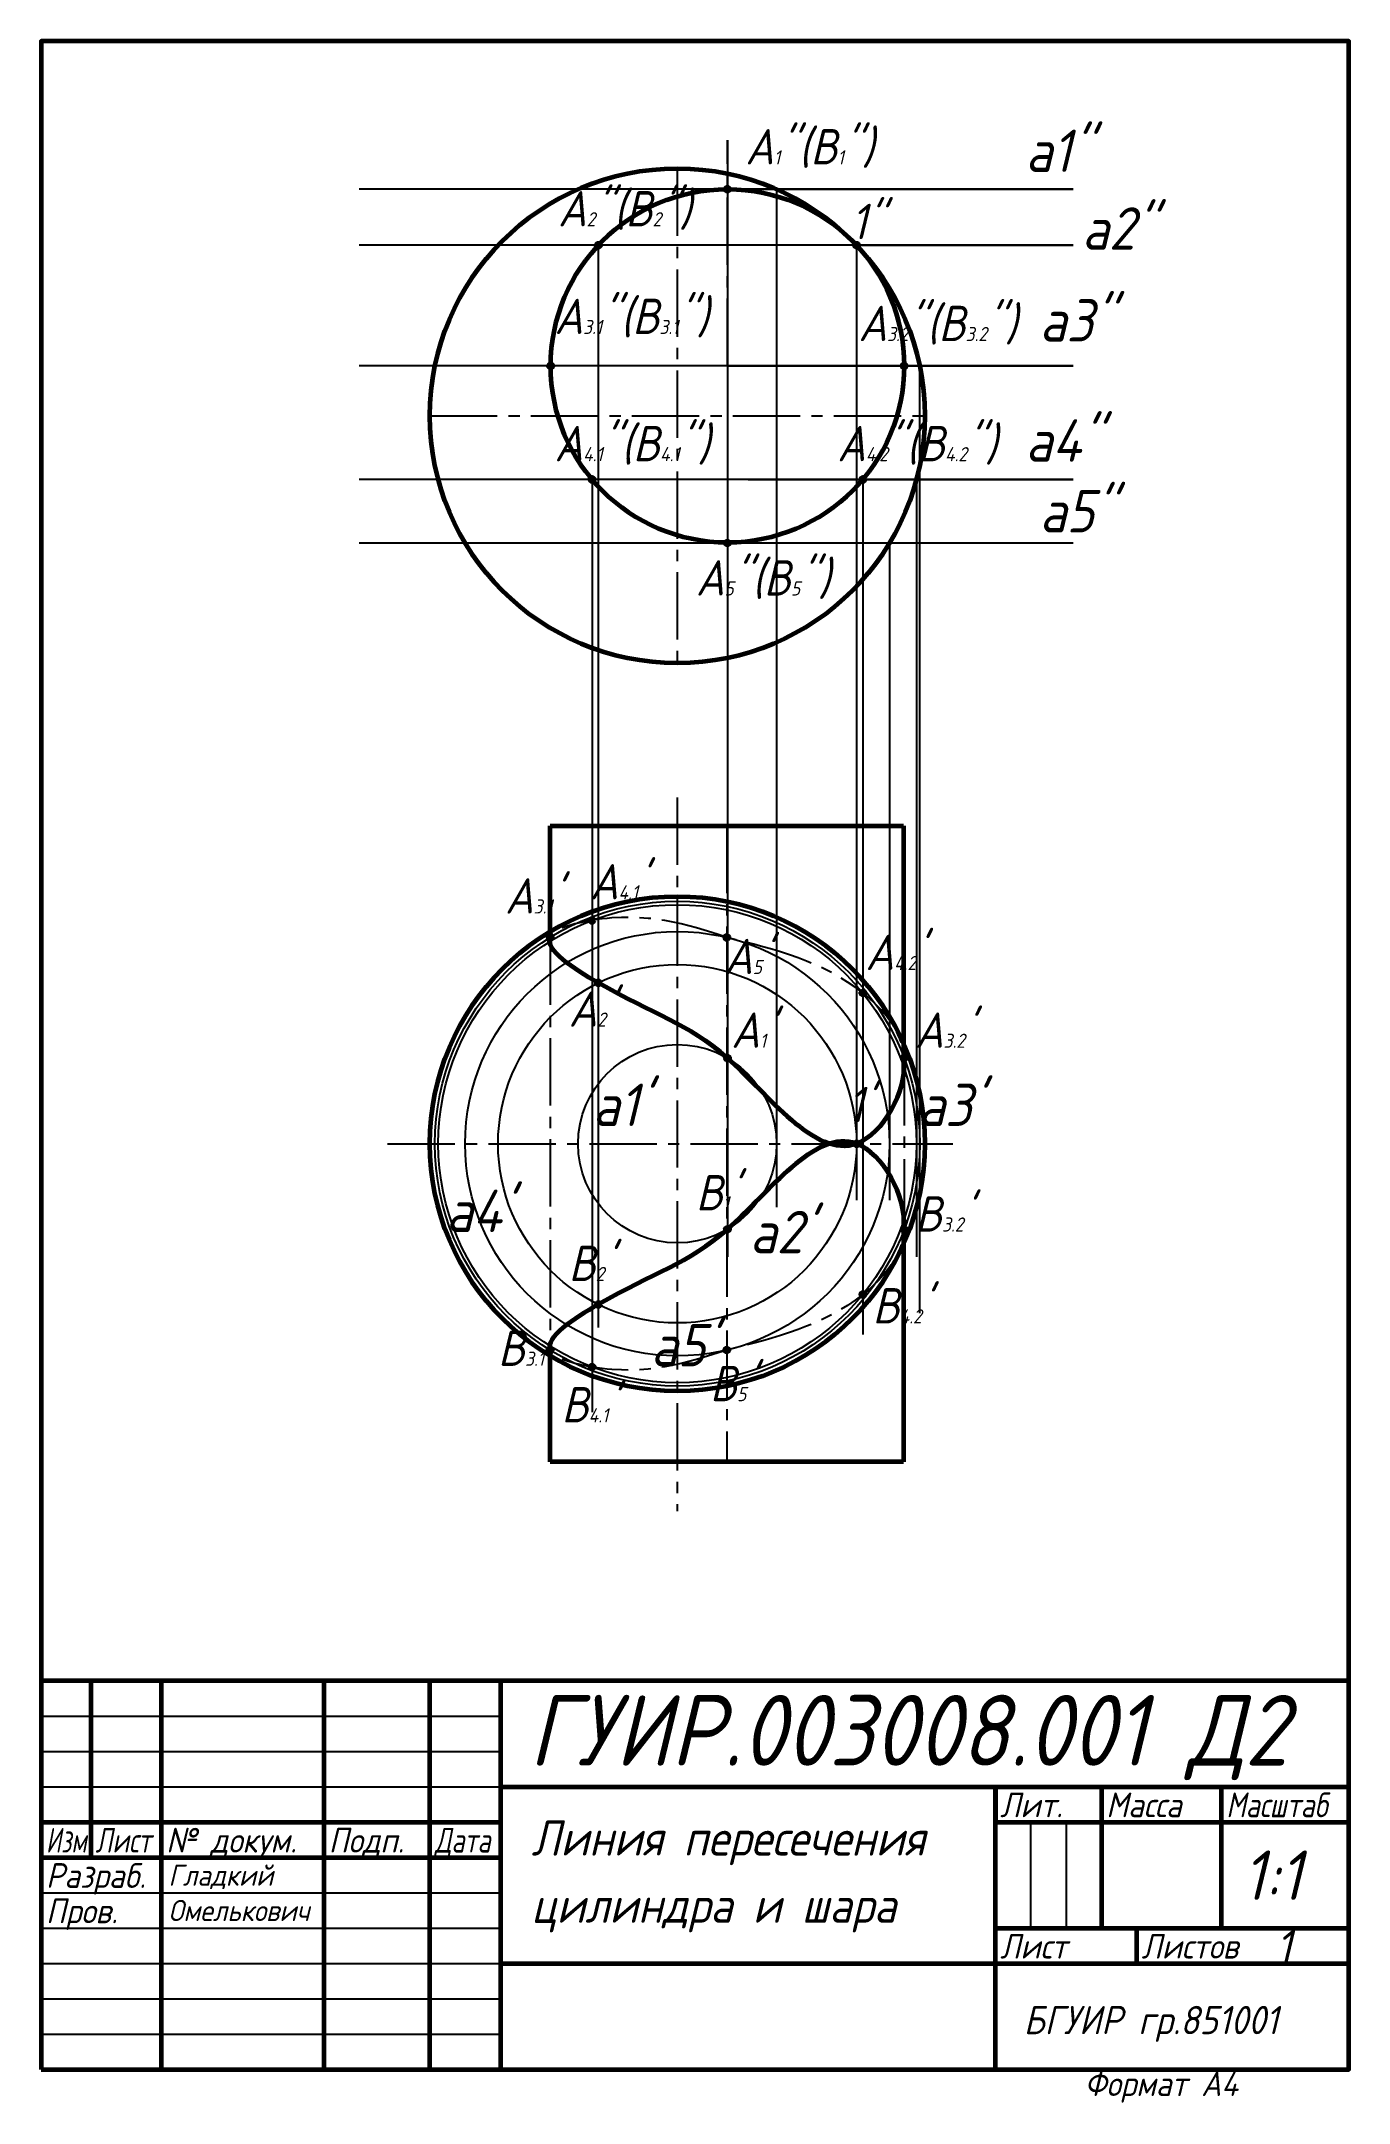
# Model space of a CAD drawing. Header units: millimetres. Extents: x 20 to 205, y 0 to 292.
import ezdxf

# ---------------------------------------------------------------- set-up
doc = ezdxf.new("R2010")
doc.units = ezdxf.units.MM
doc.header["$LTSCALE"] = 0.5
doc.linetypes.add('осевая2', pattern=[28.575, 19.05, -3.175, 3.175, -3.175])
doc.layers.get('0').update_dxf_attribs({"lineweight": 60})
doc.layers.get('Defpoints').update_dxf_attribs({"color": 5})
doc.layers.add('1-оси', color=1, linetype='осевая2')
doc.layers.add('3-размеры', color=6, linetype='Continuous')
doc.layers.add('2-точки', color=7, linetype='Continuous', true_color=0x00c7c7)
doc.layers.add('4-текст', color=7, linetype='Continuous', true_color=0x00ad00)
doc.layers.add('Построения', color=80, linetype='Continuous', lineweight=30)
doc.styles.get("Standard").update_dxf_attribs({"font": 'isocpeui.ttf', "width": 0.9})

msp = doc.modelspace()

# ---------------------------------------------------------------- linework, layer by layer
for p, q in [((92, 164.22), (92, 181)), ((92, 181), (142, 181)), ((142, 181), (142, 145.84)), ((142, 126.16), (142, 91)), ((92, 91), (92, 107.78)), ((142, 91), (92, 91)), ((155, 45), (155, 40))]:
    msp.add_line(p, q)
at = {"linetype": 'осевая2', "lineweight": -2}
for p, q in [((92, 165.2), (92, 106.8)), ((142.09, 148.12), (142.09, 123.88))]:
    msp.add_line(p, q, dxfattribs=at)
at = {"lineweight": 60}
for p, q in [((205, 60), (20, 60)), ((27, 60), (27, 35)), ((37, 5), (37, 60)), ((60, 60), (60, 5)), ((75, 5), (75, 60)), ((85, 60), (85, 5)), ((85, 45), (205, 45)), ((155, 5), (155, 45)), ((170, 45), (170, 25)), ((187, 25), (187, 45)), ((20, 40), (85, 40)), ((155, 40), (205, 40)), ((20, 35), (85, 35)), ((155, 25), (205, 25)), ((175, 20), (175, 25)), ((85, 20), (205, 20))]:
    msp.add_line(p, q, dxfattribs=at)
at = {"lineweight": -3}
for p, q in [((20, 55), (85, 55)), ((20, 50), (85, 50)), ((20, 45), (85, 45)), ((160, 25), (160, 40)), ((165, 40), (165, 25)), ((20, 30), (85, 30)), ((20, 25), (85, 25)), ((20, 20), (85, 20)), ((20, 15), (85, 15)), ((20, 10), (85, 10))]:
    msp.add_line(p, q, dxfattribs=at)
at = {"lineweight": 60}
msp.add_lwpolyline([(20, 5), (205, 5), (205, 292), (20, 292)], close=True, dxfattribs=at)
for centre, radius in [((110, 239), 35), ((117.09, 271.06), 0.3), ((117.09, 246.06), 25), ((98.82, 263.13), 0.3), ((135.36, 263.13), 0.3), ((92.09, 246.06), 0.3), ((142.09, 246.06), 0.3), ((97.93, 230), 0.3), ((136.25, 230), 0.3), ((117.09, 221), 0.3), ((110, 136), 35), ((97.93, 167.6), 0.3), ((92, 165.2), 0.3), ((117, 165.19), 0.3), ((98.82, 158.76), 0.3), ((136.25, 157.33), 0.3), ((117.09, 148.12), 0.3), ((142.09, 148.12), 0.3), ((135.36, 136), 0.3), ((117.09, 123.88), 0.3), ((142.09, 123.88), 0.3), ((136.25, 114.67), 0.3), ((98.82, 113.24), 0.3), ((92, 106.8), 0.3), ((117, 106.81), 0.3), ((97.93, 104.4), 0.3)]:
    msp.add_circle(centre, radius)
at = {"linetype": 'осевая2', "lineweight": -2}
for points in [[(117, 165.19), (136.25, 157.33), (142.09, 148.12), (135.36, 136), (117.09, 148.12), (98.82, 158.76), (92, 165.2), (97.93, 167.6), (117, 165.19)], [(117, 106.81), (136.25, 114.67), (142.09, 123.88), (135.36, 136), (117.09, 123.88), (98.82, 113.24), (92, 106.8), (97.93, 104.4), (117, 106.81)]]:
    msp.add_spline(points, degree=3, dxfattribs=at)
for points in [[(142.09, 148.12), (142.45, 143.31), (133.69, 128.01), (116.48, 151.85), (104.57, 154.74), (91.21, 163.44), (92, 165.2)], [(142.09, 123.88), (142.45, 128.69), (133.69, 143.99), (116.48, 120.15), (104.57, 117.26), (91.21, 108.56), (92, 106.8)]]:
    msp.add_open_spline(points, degree=3, knots=[31.696032, 31.696032, 31.696032, 31.696032, 45.560052, 67.484759, 88.625544, 98.003445, 98.003445, 98.003445, 98.003445])
at = {"layer": '1-оси'}
for p, q in [((117.09, 246.06), (117.09, 278)), ((117.09, 278), (117.09, 215)), ((110, 274), (110, 204)), ((143, 246.06), (89, 246.06)), ((117.09, 246.06), (143, 246.06)), ((75, 239), (145, 239)), ((110, 185), (110, 84)), ((117, 181), (117, 91)), ((69, 136), (149, 136))]:
    msp.add_line(p, q, dxfattribs=at)
at = {"layer": '3-размеры'}
for p, q in [((117.09, 271.06), (117.09, 120)), ((124.04, 271.06), (124.04, 127)), ((98.82, 263.13), (98.82, 110)), ((135.36, 263.13), (135.36, 128)), ((144.28, 246.06), (144.28, 112)), ((97.93, 230), (97.93, 98)), ((136.25, 230), (136.25, 109)), ((143.82, 230), (143.82, 120)), ((140.02, 221), (140.02, 128))]:
    msp.add_line(p, q, dxfattribs=at)
at = {"layer": 'Defpoints'}
msp.add_line((117.09, 271.06), (117.09, 271.06), dxfattribs=at)
at = {"layer": 'Построения', "lineweight": -3}
for p, q in [((166, 271.06), (65, 271.06)), ((117.09, 271.06), (166, 271.06)), ((166, 263.13), (65, 263.13)), ((135.36, 263.13), (166, 263.13)), ((166, 246.06), (65, 246.06)), ((117.09, 246.06), (166, 246.06)), ((166, 230), (65, 230)), ((120, 230), (166, 230)), ((166, 221), (65, 221))]:
    msp.add_line(p, q, dxfattribs=at)
for radius in [34.3, 33.82, 30.02, 25.36, 14.04]:
    msp.add_circle((110, 136), radius, dxfattribs=at)

# ---------------------------------------------------------------- texts
at = {"lineweight": -3, "width": 0.9}
msp.add_text('Формат А4', height=3.5, dxfattribs=at).set_placement((167.6, 1.25))
at = {"layer": '2-точки', "linetype": 'осевая2', "lineweight": -2, "width": 0.9}
for s, p in [('1"', (134.59, 264)), ("1'", (134.12, 139.05))]:
    msp.add_text(s, height=5, dxfattribs=at).set_placement(p)
at = {"layer": '2-точки', "linetype": 'осевая2', "lineweight": -2, "char_height": 5, "attachment_point": 1}
for s, insert in [('A{\\H0.4x;1}"(B{\\H0.4x;1}")', (119.62, 279.57)), ('A{\\H0.4x;2}"(B{\\H0.4x;2}")', (93.12, 270.8)), ('A{\\H0.4x;3.1}"(B{\\H0.4x;3.1}")', (92.62, 255.57)), ('A{\\H0.4x;3.2}"(B{\\H0.4x;3.2}")', (135.62, 254.57)), ('A{\\H0.4x;4.1}"(B{\\H0.4x;4.1}")', (92.62, 237.57)), ('A{\\H0.4x;4.2}"(B{\\H0.4x;4.2}")', (132.62, 237.57)), ('A{\\H0.4x;5}"(B{\\H0.4x;5}")', (112.62, 218.57)), ("A{\\H0.4x;4.1}'", (97.62, 175.57)), ("A{\\H0.4x;3.1}'", (85.62, 173.57)), ("A{\\H0.4x;4.2}'", (136.62, 165.57)), ("A{\\H0.4x;5}'", (116.62, 165)), ("A{\\H0.4x;2}'", (94.62, 157.57)), ("A{\\H0.4x;1}'", (117.62, 154.57)), ("A{\\H0.4x;3.2}'", (143.62, 154.57)), ("B{\\H0.4x;1}'", (112.62, 131.57)), ("B{\\H0.4x;3.2}'", (143.62, 128.57)), ("B{\\H0.4x;2}'", (94.62, 121.57)), ("B{\\H0.4x;4.2}'", (137.62, 115.57)), ("B{\\H0.4x;3.1'}", (84.62, 109.57)), ("B{\\H0.4x;5}'", (114.62, 104.57)), ("B{\\H0.4x;4.1}'", (93.62, 101.57))]:
    msp.add_mtext_dynamic_manual_height_columns(s, width=13, gutter_width=25, heights=[0], dxfattribs=dict(at, insert=insert))
at = {"layer": '4-текст', "width": 0.9}
for s, height, p in [('ГУИР.003008.001 Д2', 10, (89, 48)), ('Линия пересечения', 5, (89.36, 35.27)), ('1:1', 7, (190, 29)), ('Гладкий', 3, (38, 31)), ('цилиндра и шара', 5, (89.36, 25.77)), ('Омелькович', 3, (38, 26)), ('БГУИР гр.851001', 4, (159, 10))]:
    msp.add_text(s, height=height, dxfattribs=at).set_placement(p)
at = {"layer": '4-текст', "lineweight": -3}
for s, width, p in [('Лит.', 0.9, (155.67, 40.7)), ('Масса', 0.9, (170.67, 40.7)), ('Масштаб', 0.8, (187.67, 40.7)), ('Изм.', 0.7, (20.67, 35.7)), ('Лист', 0.75, (27.67, 35.7)), ('№ докум.', 0.9, (37.67, 35.7)), ('Подп.', 0.9, (60.67, 35.7)), ('Дата', 0.75, (75.67, 35.7)), ('Разраб.', 0.9, (20.67, 30.7)), ('Пров.', 0.9, (20.67, 25.7)), ('Лист', 0.9, (155.67, 20.7)), ('Листов', 0.9, (175.67, 20.7))]:
    msp.add_text(s, height=3.5, dxfattribs=dict(at, width=width)).set_placement(p)
at = {"layer": '4-текст', "linetype": 'осевая2', "lineweight": -2, "insert": (194.65, 24.82), "char_height": 5, "attachment_point": 1}
msp.add_mtext_dynamic_manual_height_columns('1', width=8, gutter_width=25, heights=[0], dxfattribs=at)
at = {"layer": 'Построения', "width": 0.9}
for s, p in [('a1"', (159.24, 273.5)), ('a2"', (167.24, 262.5)), ('a3"', (161.24, 249.5)), ('a4"', (159.24, 232.5)), ('a5"', (161.24, 222.5)), ("a1'", (98, 138.5)), ("a3'", (144.06, 138.5)), ("a4'", (77.24, 123.5)), ("a2'", (120.24, 120.5)), ("a5'", (106.24, 104.5))]:
    msp.add_text(s, height=6, dxfattribs=at).set_placement(p)

doc.saveas('drawing.dxf')
